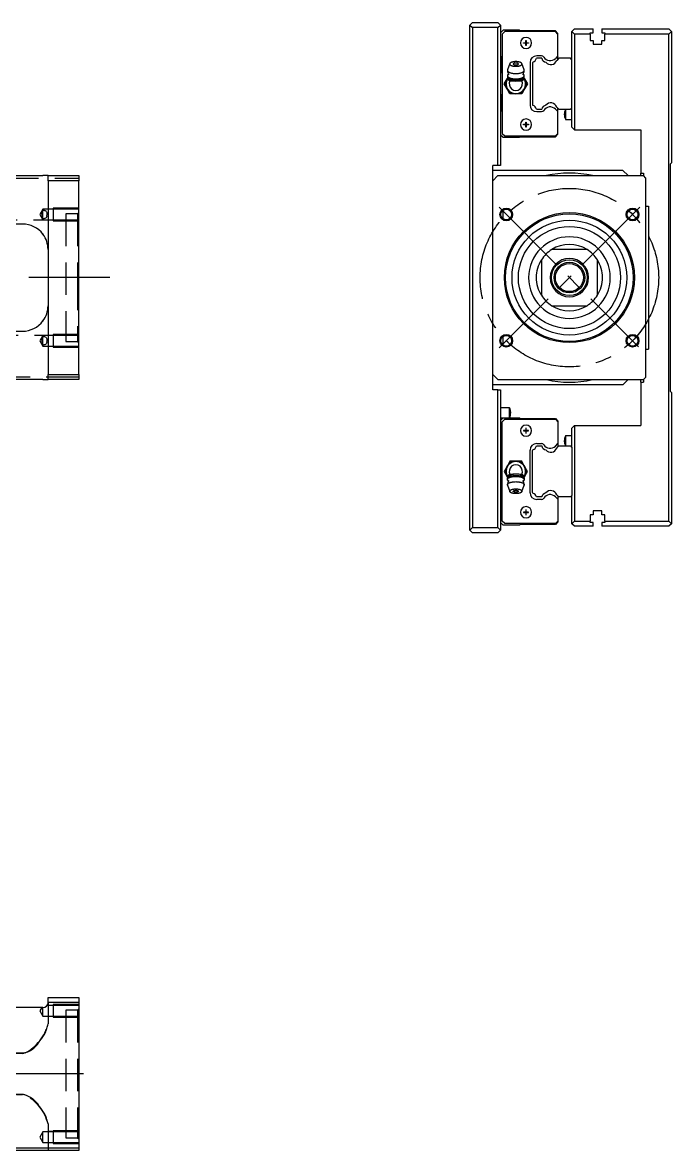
# Model space of a CAD drawing. Extents: x -7 to 750, y -389 to 120.
# Drawn here: x 495.5 to 749.9, y -342.2 to 100 of the extents above; entities that cross this region are included whole.
import ezdxf

# ---------------------------------------------------------------- set-up
doc = ezdxf.new("R2010")
doc.units = 0
doc.linetypes.add('CENTER', pattern=[50.8, 31.75, -6.35, 6.35, -6.35])
doc.linetypes.add('DASHED', pattern=[19.05, 12.7, -6.35])
doc.layers.get('0').update_dxf_attribs({"linetype": 'CONTINUOUS'})
doc.layers.add('CENTER', color=1, linetype='CENTER')

msp = doc.modelspace()

# ---------------------------------------------------------------- linework, layer by layer
at = {"color": 7, "linetype": 'CONTINUOUS'}
for p, q in [((671.87, 100), (670.87, 99)), ((670.87, 99), (671.87, 98)), ((670.87, -99), (670.87, 99)), ((671.87, 100), (681.87, 100)), ((681.87, 98), (671.87, 98)), ((671.87, 98), (671.87, -98)), ((682.87, 99), (681.87, 100)), ((681.87, 98), (682.87, 99)), ((681.87, 44), (681.87, 98)), ((682.87, 99), (682.87, 44)), ((710.87, 96.5), (711.87, 97.5)), ((711.87, 97.5), (719.17, 97.5)), ((719.17, 96), (719.17, 97.5)), ((722.57, 97.5), (748.87, 97.5)), ((722.57, 97.5), (722.57, 96)), ((748.87, 97.5), (749.87, 96.5)), ((683.87, 97), (682.87, 96)), ((684.57, 96.45), (683.57, 95.45)), ((683.57, 95.45), (683.57, 56.55)), ((690.37, 97), (683.87, 97)), ((704.37, 96.45), (684.57, 96.45)), ((690.62, 96.75), (690.37, 97)), ((704.37, 96.75), (690.62, 96.75)), ((692.77, 92.1), (692.77, 93)), ((692.77, 93), (692.97, 93)), ((692.97, 93), (692.97, 92.1)), ((705.37, 95.75), (704.37, 96.75)), ((705.37, 95.45), (704.37, 96.45)), ((705.37, 95.45), (705.37, 95.75)), ((705.37, 86.92), (705.37, 95.45)), ((710.87, 85.4), (710.87, 96.5)), ((711.87, 95.5), (710.87, 96.5)), ((718.02, 95.5), (711.87, 95.5)), ((711.87, 95.5), (711.87, 58)), ((718.02, 95.5), (718.02, 96)), ((718.02, 96), (719.17, 96)), ((718.02, 95.5), (718.02, 93)), ((718.02, 93), (719.17, 93)), ((719.17, 93), (719.17, 91.5)), ((722.57, 96), (723.72, 96)), ((722.57, 93), (723.72, 93)), ((722.57, 91.5), (722.57, 93)), ((723.72, 96), (723.72, 95.5)), ((723.72, 93), (723.72, 95.5)), ((748.87, 95.5), (723.72, 95.5)), ((749.87, 96.5), (748.87, 95.5)), ((748.87, -95.5), (748.87, 95.5)), ((749.87, 96.5), (749.87, 45)), ((691.87, 92.1), (692.77, 92.1)), ((691.87, 91.9), (691.87, 92.1)), ((692.77, 91.9), (691.87, 91.9)), ((692.77, 92.1), (692.87, 92)), ((692.77, 91.9), (692.87, 92)), ((692.77, 91), (692.77, 91.9)), ((692.97, 91), (692.77, 91)), ((692.97, 92.1), (692.87, 92)), ((692.97, 91.9), (692.87, 92)), ((692.97, 92.1), (693.87, 92.1)), ((693.87, 91.9), (692.97, 91.9)), ((692.97, 91.9), (692.97, 91)), ((693.87, 92.1), (693.87, 91.9)), ((719.17, 91.5), (722.57, 91.5)), ((682.87, 87), (683.37, 86.5)), ((683.37, 86.5), (683.37, 80.5)), ((686.62, 84.08), (686.56, 84.02)), ((686.68, 84.14), (686.62, 84.08)), ((686.76, 84.2), (686.68, 84.14)), ((686.85, 84.25), (686.76, 84.2)), ((686.94, 84.31), (686.85, 84.25)), ((687.05, 84.36), (686.94, 84.31)), ((687.17, 84.41), (687.05, 84.36)), ((687.29, 84.45), (687.17, 84.41)), ((687.43, 84.49), (687.29, 84.45)), ((687.57, 84.53), (687.43, 84.49)), ((687.72, 84.57), (687.57, 84.53)), ((687.87, 84.6), (687.72, 84.57)), ((688.03, 84.62), (687.87, 84.6)), ((688.19, 84.64), (688.03, 84.62)), ((688.16, 84.03), (688.1, 84.01)), ((688.23, 84.05), (688.16, 84.03)), ((688.36, 84.66), (688.19, 84.64)), ((688.3, 84.07), (688.23, 84.05)), ((688.37, 84.09), (688.3, 84.07)), ((688.53, 84.67), (688.36, 84.66)), ((688.45, 84.11), (688.37, 84.09)), ((688.53, 84.12), (688.45, 84.11)), ((688.7, 84.68), (688.53, 84.67)), ((688.61, 84.13), (688.53, 84.12)), ((688.7, 84.14), (688.61, 84.13)), ((688.87, 84.68), (688.7, 84.68)), ((688.78, 84.14), (688.7, 84.14)), ((688.87, 84.14), (688.78, 84.14)), ((689.04, 84.68), (688.87, 84.68)), ((688.96, 84.14), (688.87, 84.14)), ((689.04, 84.14), (688.96, 84.14)), ((689.21, 84.67), (689.04, 84.68)), ((689.13, 84.13), (689.04, 84.14)), ((689.21, 84.12), (689.13, 84.13)), ((689.38, 84.66), (689.21, 84.67)), ((689.29, 84.11), (689.21, 84.12)), ((689.37, 84.09), (689.29, 84.11)), ((689.44, 84.07), (689.37, 84.09)), ((689.55, 84.64), (689.38, 84.66)), ((689.51, 84.05), (689.44, 84.07)), ((689.58, 84.03), (689.51, 84.05)), ((689.71, 84.62), (689.55, 84.64)), ((689.64, 84.01), (689.58, 84.03)), ((689.87, 84.6), (689.71, 84.62)), ((690.02, 84.57), (689.87, 84.6)), ((690.17, 84.53), (690.02, 84.57)), ((690.31, 84.49), (690.17, 84.53)), ((690.45, 84.45), (690.31, 84.49)), ((690.57, 84.41), (690.45, 84.45)), ((690.69, 84.36), (690.57, 84.41)), ((690.8, 84.31), (690.69, 84.36)), ((690.89, 84.25), (690.8, 84.31)), ((690.98, 84.2), (690.89, 84.25)), ((691.06, 84.14), (690.98, 84.2)), ((691.12, 84.08), (691.06, 84.14)), ((691.18, 84.02), (691.12, 84.08)), ((694.44, 84.33), (694.44, 67.67)), ((695.53, 84.48), (695.37, 84.2)), ((695.37, 84.2), (695.37, 67.8)), ((699.01, 86), (696.93, 86)), ((698.95, 86.93), (697.04, 86.93)), ((705.37, 86.92), (704.41, 85.95)), ((705.77, 86), (704.92, 85.15)), ((705.37, 85.6), (705.37, 86.92)), ((710.27, 86), (705.77, 86)), ((710.87, 85.4), (710.27, 86)), ((710.87, 66.6), (710.87, 85.4)), ((683.37, 80.5), (682.87, 80)), ((685.6, 81.44), (685.57, 81.27)), ((685.57, 81.27), (685.58, 81.17)), ((685.58, 81.17), (685.61, 81.07)), ((686.49, 83.89), (685.6, 81.44)), ((685.61, 81.07), (685.66, 80.97)), ((685.66, 80.97), (685.73, 80.88)), ((685.73, 80.88), (685.82, 80.78)), ((685.8, 79.65), (685.74, 79.59)), ((685.87, 79.71), (685.8, 79.65)), ((685.82, 80.78), (685.93, 80.69)), ((685.93, 79.77), (685.87, 79.71)), ((685.93, 80.69), (686.06, 80.61)), ((686.06, 80.61), (686.2, 80.52)), ((686.2, 80.52), (686.36, 80.45)), ((686.36, 80.45), (686.54, 80.37)), ((686.49, 83.89), (686.47, 83.81)), ((686.47, 83.81), (686.47, 83.73)), ((686.47, 83.73), (686.49, 83.65)), ((686.52, 83.95), (686.49, 83.89)), ((686.49, 83.65), (686.52, 83.58)), ((686.56, 84.02), (686.52, 83.95)), ((686.52, 83.58), (686.57, 83.5)), ((686.54, 80.37), (686.73, 80.31)), ((686.57, 83.5), (686.64, 83.42)), ((686.64, 83.42), (686.72, 83.35)), ((686.72, 83.35), (686.82, 83.28)), ((686.73, 80.31), (686.93, 80.24)), ((686.82, 83.28), (686.93, 83.22)), ((686.93, 83.22), (687.06, 83.16)), ((686.93, 80.24), (687.15, 80.19)), ((687.06, 83.16), (687.2, 83.1)), ((687.15, 80.19), (687.37, 80.14)), ((687.2, 83.1), (687.35, 83.05)), ((687.35, 83.05), (687.52, 83)), ((687.37, 80.14), (687.61, 80.1)), ((687.52, 83), (687.69, 82.96)), ((687.61, 80.1), (687.85, 80.07)), ((687.69, 82.96), (687.88, 82.92)), ((687.85, 80.07), (688.1, 80.04)), ((687.89, 83.83), (687.87, 83.79)), ((687.87, 83.79), (687.87, 83.76)), ((687.87, 83.76), (687.87, 83.73)), ((687.87, 83.73), (687.89, 83.69)), ((687.88, 82.92), (688.07, 82.9)), ((687.9, 83.86), (687.89, 83.83)), ((687.89, 83.69), (687.9, 83.66)), ((687.93, 83.89), (687.9, 83.86)), ((687.9, 83.66), (687.93, 83.63)), ((687.96, 83.92), (687.93, 83.89)), ((687.93, 83.63), (687.96, 83.6)), ((688, 83.95), (687.96, 83.92)), ((687.96, 83.6), (688, 83.57)), ((688.05, 83.98), (688, 83.95)), ((688, 83.57), (688.05, 83.54)), ((688.1, 84.01), (688.05, 83.98)), ((688.05, 83.54), (688.1, 83.51)), ((688.07, 82.9), (688.26, 82.87)), ((688.1, 83.51), (688.16, 83.49)), ((688.1, 80.04), (688.35, 80.02)), ((688.16, 83.49), (688.23, 83.47)), ((688.23, 83.47), (688.3, 83.45)), ((688.26, 82.87), (688.46, 82.86)), ((688.3, 83.45), (688.37, 83.43)), ((688.35, 80.02), (688.61, 80.01)), ((688.37, 83.43), (688.45, 83.41)), ((688.45, 83.41), (688.53, 83.4)), ((688.46, 82.86), (688.67, 82.85)), ((688.53, 83.4), (688.61, 83.39)), ((688.61, 83.39), (688.7, 83.38)), ((688.61, 80.01), (688.87, 80)), ((688.67, 82.85), (688.87, 82.84)), ((688.7, 83.38), (688.78, 83.38)), ((688.78, 83.38), (688.87, 83.38)), ((688.87, 83.38), (688.96, 83.38)), ((688.87, 82.84), (689.07, 82.85)), ((688.87, 80), (689.13, 80.01)), ((688.96, 83.38), (689.04, 83.38)), ((689.04, 83.38), (689.13, 83.39)), ((689.07, 82.85), (689.28, 82.86)), ((689.13, 83.39), (689.21, 83.4)), ((689.13, 80.01), (689.39, 80.02)), ((689.21, 83.4), (689.29, 83.41)), ((689.28, 82.86), (689.48, 82.87)), ((689.29, 83.41), (689.37, 83.43)), ((689.37, 83.43), (689.44, 83.45)), ((689.39, 80.02), (689.64, 80.04)), ((689.44, 83.45), (689.51, 83.47)), ((689.48, 82.87), (689.67, 82.9)), ((689.51, 83.47), (689.58, 83.49)), ((689.58, 83.49), (689.64, 83.51)), ((689.69, 83.98), (689.64, 84.01)), ((689.64, 83.51), (689.69, 83.54)), ((689.64, 80.04), (689.89, 80.07)), ((689.67, 82.9), (689.86, 82.92)), ((689.74, 83.95), (689.69, 83.98)), ((689.69, 83.54), (689.74, 83.57)), ((689.78, 83.92), (689.74, 83.95)), ((689.74, 83.57), (689.78, 83.6)), ((689.81, 83.89), (689.78, 83.92)), ((689.78, 83.6), (689.81, 83.63)), ((689.84, 83.86), (689.81, 83.89)), ((689.81, 83.63), (689.84, 83.66)), ((689.85, 83.83), (689.84, 83.86)), ((689.84, 83.66), (689.85, 83.69)), ((689.87, 83.79), (689.85, 83.83)), ((689.85, 83.69), (689.87, 83.73)), ((689.86, 82.92), (690.05, 82.96)), ((689.87, 83.76), (689.87, 83.79)), ((689.87, 83.73), (689.87, 83.76)), ((689.89, 80.07), (690.13, 80.1)), ((690.05, 82.96), (690.22, 83)), ((690.13, 80.1), (690.37, 80.14)), ((690.22, 83), (690.39, 83.05)), ((690.37, 80.14), (690.59, 80.19)), ((690.39, 83.05), (690.54, 83.1)), ((690.54, 83.1), (690.68, 83.16)), ((690.59, 80.19), (690.81, 80.24)), ((690.68, 83.16), (690.81, 83.22)), ((690.81, 83.22), (690.92, 83.28)), ((690.81, 80.24), (691.01, 80.31)), ((690.92, 83.28), (691.02, 83.35)), ((691.01, 80.31), (691.2, 80.37)), ((691.02, 83.35), (691.1, 83.42)), ((691.1, 83.42), (691.17, 83.5)), ((691.17, 83.5), (691.22, 83.58)), ((691.22, 83.95), (691.18, 84.02)), ((691.2, 80.37), (691.38, 80.45)), ((691.25, 83.89), (691.22, 83.95)), ((691.22, 83.58), (691.25, 83.65)), ((691.27, 83.81), (691.25, 83.89)), ((692.14, 81.44), (691.25, 83.89)), ((691.25, 83.65), (691.27, 83.73)), ((691.27, 83.73), (691.27, 83.81)), ((691.38, 80.45), (691.54, 80.52)), ((691.54, 80.52), (691.68, 80.61)), ((691.68, 80.61), (691.81, 80.69)), ((691.81, 80.69), (691.92, 80.78)), ((691.87, 79.71), (691.81, 79.77)), ((691.94, 79.65), (691.87, 79.71)), ((691.92, 80.78), (692.01, 80.88)), ((692, 79.59), (691.94, 79.65)), ((692.01, 80.88), (692.08, 80.97)), ((692.08, 80.97), (692.13, 81.07)), ((692.13, 81.07), (692.16, 81.17)), ((692.17, 81.27), (692.14, 81.44)), ((692.16, 81.17), (692.17, 81.27)), ((684.25, 76), (685.41, 78)), ((685.41, 74), (684.25, 76)), ((685.41, 78), (685.69, 78.49)), ((685.59, 79.33), (685.57, 79.26)), ((685.57, 79.26), (685.57, 79.19)), ((685.57, 79.19), (685.58, 79.09)), ((685.57, 79.19), (685.57, 78.82)), ((685.57, 78.82), (685.57, 78.75)), ((685.57, 78.75), (685.59, 78.69)), ((685.58, 79.09), (685.61, 78.99)), ((685.61, 79.39), (685.59, 79.33)), ((685.59, 78.69), (685.61, 78.62)), ((685.64, 79.46), (685.61, 79.39)), ((685.61, 78.99), (685.66, 78.9)), ((685.61, 78.62), (685.64, 78.55)), ((685.69, 79.52), (685.64, 79.46)), ((685.64, 78.55), (685.69, 78.49)), ((685.66, 78.9), (685.73, 78.8)), ((685.74, 79.59), (685.69, 79.52)), ((685.69, 78.49), (685.74, 78.42)), ((685.73, 78.8), (685.82, 78.71)), ((685.74, 78.42), (685.8, 78.36)), ((685.78, 77.98), (685.79, 78.05)), ((685.78, 77.91), (685.78, 77.98)), ((685.79, 77.84), (685.78, 77.91)), ((685.79, 78.05), (685.81, 78.12)), ((685.8, 77.78), (685.79, 77.84)), ((685.8, 78.36), (685.87, 78.3)), ((685.81, 77.72), (685.8, 77.78)), ((685.81, 78.12), (685.83, 78.2)), ((685.84, 77.66), (685.81, 77.72)), ((685.82, 78.71), (685.93, 78.62)), ((685.83, 78.2), (685.86, 78.27)), ((685.87, 77.61), (685.84, 77.66)), ((685.86, 78.27), (685.87, 78.29)), ((685.87, 78.3), (685.99, 78.21)), ((685.87, 78.3), (686.86, 77.46)), ((685.9, 77.55), (685.87, 77.61)), ((685.95, 77.5), (685.9, 77.55)), ((685.93, 78.62), (686.06, 78.53)), ((685.99, 77.46), (685.95, 77.5)), ((685.99, 78.21), (686.13, 78.12)), ((686.05, 77.41), (685.99, 77.46)), ((686.11, 77.36), (686.05, 77.41)), ((686.06, 78.53), (686.2, 78.45)), ((686.19, 77.32), (686.11, 77.36)), ((686.13, 78.12), (686.29, 78.03)), ((686.27, 77.28), (686.19, 77.32)), ((686.2, 78.45), (686.36, 78.37)), ((686.36, 77.24), (686.27, 77.28)), ((686.29, 78.03), (686.46, 77.96)), ((686.36, 78.37), (686.54, 78.3)), ((686.46, 77.21), (686.36, 77.24)), ((686.46, 77.96), (686.66, 77.88)), ((686.55, 77.18), (686.46, 77.21)), ((686.54, 78.3), (686.73, 78.23)), ((686.66, 77.88), (686.86, 77.82)), ((686.73, 78.23), (686.93, 78.17)), ((686.86, 77.82), (687.08, 77.76)), ((687.03, 77.35), (686.86, 77.46)), ((686.93, 78.17), (687.15, 78.11)), ((687.23, 77.27), (687.03, 77.35)), ((687.08, 77.76), (687.32, 77.71)), ((687.15, 78.11), (687.37, 78.07)), ((687.32, 77.71), (687.56, 77.66)), ((687.37, 78.07), (687.61, 78.02)), ((687.56, 77.66), (687.81, 77.63)), ((687.61, 78.02), (687.85, 77.99)), ((687.81, 77.63), (688.07, 77.6)), ((687.85, 77.99), (688.1, 77.96)), ((688.07, 77.6), (688.33, 77.58)), ((688.1, 77.96), (688.35, 77.94)), ((688.33, 77.58), (688.6, 77.56)), ((688.35, 77.94), (688.61, 77.93)), ((688.6, 77.56), (688.87, 77.56)), ((688.61, 77.93), (688.87, 77.93)), ((688.87, 77.93), (689.13, 77.93)), ((688.87, 77.56), (689.14, 77.56)), ((689.13, 77.93), (689.39, 77.94)), ((689.14, 77.56), (689.41, 77.58)), ((689.39, 77.94), (689.64, 77.96)), ((689.41, 77.58), (689.67, 77.6)), ((689.64, 77.96), (689.89, 77.99)), ((689.67, 77.6), (689.93, 77.63)), ((689.89, 77.99), (690.13, 78.02)), ((689.93, 77.63), (690.18, 77.66)), ((690.13, 78.02), (690.37, 78.07)), ((690.18, 77.66), (690.42, 77.71)), ((690.37, 78.07), (690.59, 78.11)), ((690.42, 77.71), (690.66, 77.76)), ((690.65, 77.32), (690.44, 77.25)), ((690.59, 78.11), (690.81, 78.17)), ((690.88, 77.46), (690.65, 77.32)), ((690.66, 77.76), (690.88, 77.82)), ((690.81, 78.17), (691.01, 78.23)), ((690.88, 77.46), (691.87, 78.3)), ((690.88, 77.82), (691.08, 77.88)), ((691.01, 78.23), (691.2, 78.3)), ((691.08, 77.88), (691.28, 77.96)), ((691.28, 77.21), (691.19, 77.18)), ((691.2, 78.3), (691.38, 78.37)), ((691.28, 77.96), (691.45, 78.03)), ((691.38, 77.24), (691.28, 77.21)), ((691.38, 78.37), (691.54, 78.45)), ((691.47, 77.28), (691.38, 77.24)), ((691.45, 78.03), (691.61, 78.12)), ((691.55, 77.32), (691.47, 77.28)), ((691.54, 78.45), (691.68, 78.53)), ((691.62, 77.36), (691.55, 77.32)), ((691.61, 78.12), (691.75, 78.21)), ((691.69, 77.41), (691.62, 77.36)), ((691.68, 78.53), (691.81, 78.62)), ((691.75, 77.46), (691.69, 77.41)), ((691.75, 78.21), (691.87, 78.3)), ((691.79, 77.5), (691.75, 77.46)), ((691.84, 77.55), (691.79, 77.5)), ((691.81, 78.62), (691.92, 78.71)), ((691.87, 77.61), (691.84, 77.55)), ((691.87, 78.3), (691.94, 78.36)), ((691.87, 78.29), (691.88, 78.27)), ((691.9, 77.66), (691.87, 77.61)), ((691.88, 78.27), (691.91, 78.2)), ((691.93, 77.72), (691.9, 77.66)), ((691.91, 78.2), (691.93, 78.12)), ((691.92, 78.71), (692.01, 78.8)), ((691.93, 78.12), (691.95, 78.05)), ((691.94, 77.78), (691.93, 77.72)), ((691.94, 78.36), (692, 78.42)), ((691.95, 77.84), (691.94, 77.78)), ((691.95, 78.05), (691.96, 77.98)), ((691.96, 77.91), (691.95, 77.84)), ((691.96, 77.98), (691.96, 77.91)), ((692.05, 79.52), (692, 79.59)), ((692, 78.42), (692.05, 78.49)), ((692.01, 78.8), (692.08, 78.9)), ((692.1, 79.46), (692.05, 79.52)), ((692.05, 78.49), (692.1, 78.55)), ((692.05, 78.49), (692.33, 78)), ((692.08, 78.9), (692.13, 78.99)), ((692.13, 79.39), (692.1, 79.46)), ((692.1, 78.55), (692.13, 78.62)), ((692.15, 79.33), (692.13, 79.39)), ((692.13, 78.99), (692.16, 79.09)), ((692.13, 78.62), (692.15, 78.69)), ((692.17, 79.26), (692.15, 79.33)), ((692.15, 78.69), (692.17, 78.75)), ((692.16, 79.09), (692.17, 79.19)), ((692.17, 79.19), (692.17, 79.26)), ((692.17, 78.82), (692.17, 79.19)), ((692.17, 78.75), (692.17, 78.82)), ((692.33, 78), (693.49, 76)), ((693.49, 76), (692.33, 74)), ((682.87, 72), (683.37, 71.5)), ((683.37, 71.5), (683.37, 65.5)), ((686.56, 72), (685.41, 74)), ((688.87, 72), (686.56, 72)), ((691.18, 72), (688.87, 72)), ((692.33, 74), (691.18, 72)), ((695.37, 67.8), (695.53, 67.52)), ((704.92, 66.85), (705.37, 66.4)), ((705.37, 66.4), (705.77, 66)), ((705.37, 65.08), (705.37, 66.4)), ((710.27, 66), (710.87, 66.6)), ((710.87, 59), (710.87, 66.6)), ((683.37, 65.5), (682.87, 65)), ((696.93, 66), (699.01, 66)), ((697.04, 65.07), (698.95, 65.07)), ((704.41, 66.05), (705.37, 65.08)), ((705.37, 56.55), (705.37, 65.08)), ((705.77, 66), (710.27, 66)), ((707.87, 64.06), (707.87, 63.94)), ((708.37, 66), (708.37, 62)), ((708.37, 62), (710.87, 62)), ((710.87, 66), (710.27, 66)), ((691.87, 60.1), (692.77, 60.1)), ((691.87, 59.9), (691.87, 60.1)), ((692.77, 59.9), (691.87, 59.9)), ((692.77, 60.1), (692.77, 61)), ((692.77, 61), (692.97, 61)), ((692.77, 60.1), (692.87, 60)), ((692.77, 59.9), (692.87, 60)), ((692.77, 59), (692.77, 59.9)), ((692.97, 59), (692.77, 59)), ((692.97, 60.1), (692.87, 60)), ((692.97, 59.9), (692.87, 60)), ((692.97, 61), (692.97, 60.1)), ((692.97, 60.1), (693.87, 60.1)), ((692.97, 59.9), (692.97, 59)), ((693.87, 59.9), (692.97, 59.9)), ((693.87, 60.1), (693.87, 59.9)), ((710.87, 59), (711.87, 58)), ((711.87, 58), (737.87, 58)), ((737.87, 58), (737.87, 41)), ((682.87, 56), (683.87, 55)), ((683.57, 56.55), (684.57, 55.55)), ((683.87, 55), (690.37, 55)), ((684.57, 55.55), (704.37, 55.55)), ((690.37, 55), (690.62, 55.25)), ((690.62, 55.25), (704.37, 55.25)), ((704.37, 55.55), (705.37, 56.55)), ((704.37, 55.25), (705.37, 56.25)), ((705.37, 56.25), (705.37, 56.55)), ((749.37, 44.5), (749.87, 45)), ((749.37, 44.5), (749.37, -44.5)), ((470, 40), (503.5, 40)), ((505.5, 40), (503.5, 40)), ((505.5, 40), (517.5, 40)), ((505.5, 38), (505.5, 40)), ((517.5, 40), (517.5, 38)), ((679.87, 38), (679.87, 44)), ((681.87, 44), (679.87, 44)), ((730.87, 42), (679.87, 42)), ((681.87, 40), (679.87, 38)), ((682.87, 44), (681.87, 44)), ((681.87, 40), (738.87, 40)), ((732.87, 40), (730.87, 42)), ((737.87, 40), (737.87, 41)), ((737.87, 41), (738.87, 41)), ((738.87, 41), (738.87, 40)), ((739.87, 39), (738.87, 40)), ((505.5, 38), (505.5, -38)), ((517.5, 38), (505.5, 38)), ((517.5, -38), (517.5, 38)), ((679.87, -38), (679.87, 38)), ((739.87, -39), (739.87, 39)), ((739.87, 28), (740.87, 28)), ((740.87, 28), (740.87, -28)), ((503.02, 24.91), (503.06, 25.23)), ((503.06, 25.23), (503.16, 25.61)), ((503.16, 25.61), (503.3, 25.99)), ((503.3, 25.99), (503.5, 26.44)), ((503.5, 26.44), (503.72, 26.43)), ((503.5, 23.06), (503.5, 26.44)), ((503.58, 23.06), (503.5, 23.06)), ((503.82, 23.08), (503.58, 23.06)), ((503.72, 26.43), (503.94, 26.4)), ((504.04, 23.12), (503.82, 23.08)), ((503.94, 26.4), (504.15, 26.35)), ((504.29, 23.2), (504.04, 23.12)), ((504.15, 26.35), (504.35, 26.28)), ((504.52, 23.31), (504.29, 23.2)), ((504.35, 26.28), (504.58, 26.14)), ((504.72, 23.48), (504.52, 23.31)), ((504.58, 26.14), (504.77, 25.97)), ((504.88, 23.67), (504.72, 23.48)), ((504.77, 25.97), (504.91, 25.77)), ((504.99, 23.9), (504.88, 23.67)), ((504.91, 25.77), (505.02, 25.53)), ((505.06, 24.11), (504.99, 23.9)), ((505.02, 25.53), (505.08, 25.3)), ((683.87, 23.06), (683.87, 26.44)), ((495.5, 21), (455, 21)), ((716.8, 11), (702.94, 11)), ((698.87, 6.93), (698.87, -6.93)), ((720.87, -6.93), (720.87, 6.93)), ((702.94, -11), (716.8, -11)), ((455, -21), (495.5, -21)), ((503.02, -24.59), (503.06, -24.27)), ((503.06, -24.27), (503.16, -23.89)), ((503.16, -23.89), (503.3, -23.51)), ((503.3, -23.51), (503.5, -23.06)), ((503.5, -23.06), (503.72, -23.07)), ((503.5, -26.44), (503.5, -23.06)), ((503.58, -26.43), (503.5, -26.44)), ((503.82, -26.42), (503.58, -26.43)), ((503.72, -23.07), (503.94, -23.1)), ((504.04, -26.38), (503.82, -26.42)), ((503.94, -23.1), (504.15, -23.15)), ((504.29, -26.3), (504.04, -26.38)), ((504.15, -23.15), (504.35, -23.22)), ((504.52, -26.18), (504.29, -26.3)), ((504.35, -23.22), (504.58, -23.35)), ((504.72, -26.02), (504.52, -26.18)), ((504.58, -23.35), (504.77, -23.53)), ((504.88, -25.83), (504.72, -26.02)), ((504.77, -23.53), (504.91, -23.73)), ((504.99, -25.6), (504.88, -25.83)), ((504.91, -23.73), (505.02, -23.96)), ((505.06, -25.39), (504.99, -25.6)), ((505.02, -23.96), (505.08, -24.2)), ((683.87, -26.44), (683.87, -23.06)), ((739.87, -28), (740.87, -28)), ((505.5, -40), (505.5, -38)), ((505.5, -38), (517.5, -38)), ((517.5, -38), (517.5, -40)), ((679.87, -38), (681.87, -40)), ((679.87, -44), (679.87, -38)), ((738.87, -40), (739.87, -39)), ((503.5, -40), (470, -40)), ((503.5, -40), (505.5, -40)), ((517.5, -40), (505.5, -40)), ((730.87, -42), (679.87, -42)), ((681.87, -44), (679.87, -44)), ((681.87, -40), (738.87, -40)), ((681.87, -44), (682.87, -44)), ((681.87, -98), (681.87, -44)), ((682.87, -44), (682.87, -99)), ((730.87, -42), (732.87, -40)), ((737.87, -41), (737.87, -40)), ((737.87, -41), (738.87, -41)), ((737.87, -41), (737.87, -58)), ((738.87, -40), (738.87, -41)), ((749.87, -45), (749.37, -44.5)), ((749.87, -45), (749.87, -96.5)), ((686.37, -51), (682.87, -51)), ((686.37, -53), (686.37, -51)), ((686.37, -55), (686.37, -53)), ((686.87, -53.06), (686.87, -52.94)), ((682.87, -55), (683.87, -55)), ((682.87, -56), (683.87, -55)), ((683.57, -56.55), (684.57, -55.55)), ((683.57, -95.45), (683.57, -56.55)), ((683.87, -55), (690.37, -55)), ((684.57, -55.55), (704.37, -55.55)), ((690.37, -55), (690.62, -55.25)), ((690.62, -55.25), (704.37, -55.25)), ((704.37, -55.25), (705.37, -56.25)), ((704.37, -55.55), (705.37, -56.55)), ((705.37, -56.25), (705.37, -56.55)), ((705.37, -56.55), (705.37, -65.08)), ((692.77, -59.9), (691.87, -59.9)), ((691.87, -59.9), (691.87, -60.1)), ((691.87, -60.1), (692.77, -60.1)), ((692.77, -59), (692.77, -59.9)), ((692.97, -59), (692.77, -59)), ((692.77, -59.9), (692.87, -60)), ((692.77, -60.1), (692.87, -60)), ((692.77, -60.1), (692.77, -61)), ((692.77, -61), (692.97, -61)), ((692.97, -59.9), (692.87, -60)), ((692.97, -60.1), (692.87, -60)), ((692.97, -59.9), (692.97, -59)), ((693.87, -59.9), (692.97, -59.9)), ((692.97, -61), (692.97, -60.1)), ((692.97, -60.1), (693.87, -60.1)), ((693.87, -60.1), (693.87, -59.9)), ((711.87, -58), (710.87, -59)), ((710.87, -66.6), (710.87, -59)), ((711.87, -58), (737.87, -58)), ((711.87, -58), (711.87, -95.5)), ((683.37, -65.5), (682.87, -65)), ((683.37, -71.5), (683.37, -65.5)), ((696.93, -66), (699.01, -66)), ((697.04, -65.07), (698.95, -65.07)), ((704.41, -66.05), (705.37, -65.08)), ((705.37, -65.08), (705.37, -66.4)), ((705.37, -66.4), (705.77, -66)), ((705.77, -66), (710.27, -66)), ((707.87, -63.94), (707.87, -64.06)), ((710.87, -62), (708.37, -62)), ((708.37, -62), (708.37, -66)), ((710.27, -66), (710.87, -66)), ((710.27, -66), (710.87, -66.6)), ((694.44, -84.33), (694.44, -67.67)), ((695.37, -67.8), (695.53, -67.52)), ((695.37, -84.2), (695.37, -67.8)), ((704.92, -66.85), (705.37, -66.4)), ((710.87, -66.6), (710.87, -85.4)), ((682.87, -72), (683.37, -71.5)), ((685.41, -74), (684.25, -76)), ((686.56, -72), (685.41, -74)), ((688.87, -72), (686.56, -72)), ((691.18, -72), (688.87, -72)), ((692.33, -74), (691.18, -72)), ((693.49, -76), (692.33, -74)), ((684.25, -76), (685.41, -78)), ((685.41, -78), (685.69, -78.49)), ((685.57, -78.75), (685.59, -78.69)), ((685.57, -78.82), (685.57, -78.75)), ((685.57, -78.82), (685.57, -79.19)), ((685.57, -79.19), (685.58, -79.09)), ((685.57, -79.26), (685.57, -79.19)), ((685.59, -79.33), (685.57, -79.26)), ((685.58, -79.09), (685.61, -78.99)), ((685.59, -78.69), (685.61, -78.62)), ((685.61, -79.39), (685.59, -79.33)), ((685.61, -78.62), (685.64, -78.55)), ((685.61, -78.99), (685.66, -78.9)), ((685.64, -79.46), (685.61, -79.39)), ((685.64, -78.55), (685.69, -78.49)), ((685.69, -79.52), (685.64, -79.46)), ((685.66, -78.9), (685.73, -78.8)), ((685.69, -78.49), (685.74, -78.42)), ((685.74, -79.59), (685.69, -79.52)), ((685.73, -78.8), (685.82, -78.71)), ((685.74, -78.42), (685.8, -78.36)), ((685.8, -79.65), (685.74, -79.59)), ((685.79, -77.85), (685.78, -77.91)), ((685.78, -77.91), (685.78, -77.98)), ((685.78, -77.98), (685.79, -78.05)), ((685.8, -77.78), (685.79, -77.85)), ((685.79, -78.05), (685.81, -78.12)), ((685.81, -77.72), (685.8, -77.78)), ((685.8, -78.36), (685.87, -78.3)), ((685.84, -77.66), (685.81, -77.72)), ((685.81, -78.12), (685.83, -78.2)), ((685.82, -78.71), (685.93, -78.62)), ((685.83, -78.2), (685.86, -78.27)), ((685.87, -77.61), (685.84, -77.66)), ((685.86, -78.27), (685.87, -78.29)), ((686.86, -77.46), (685.87, -78.3)), ((685.9, -77.55), (685.87, -77.61)), ((685.87, -78.3), (685.99, -78.21)), ((685.94, -77.5), (685.9, -77.55)), ((685.93, -78.62), (686.06, -78.53)), ((685.99, -77.46), (685.94, -77.5)), ((686.05, -77.41), (685.99, -77.46)), ((685.99, -78.21), (686.13, -78.12)), ((686.11, -77.36), (686.05, -77.41)), ((686.06, -78.53), (686.2, -78.45)), ((686.19, -77.32), (686.11, -77.36)), ((686.13, -78.12), (686.29, -78.03)), ((686.27, -77.28), (686.19, -77.32)), ((686.2, -78.45), (686.36, -78.37)), ((686.36, -77.24), (686.27, -77.28)), ((686.29, -78.03), (686.46, -77.96)), ((686.45, -77.21), (686.36, -77.24)), ((686.36, -78.37), (686.54, -78.3)), ((686.55, -77.18), (686.45, -77.21)), ((686.46, -77.96), (686.66, -77.88)), ((686.54, -78.3), (686.73, -78.23)), ((686.66, -77.88), (686.86, -77.82)), ((686.73, -78.23), (686.93, -78.17)), ((686.98, -77.38), (686.86, -77.46)), ((686.86, -77.82), (687.08, -77.76)), ((686.93, -78.17), (687.15, -78.11)), ((687.17, -77.29), (686.98, -77.38)), ((687.08, -77.76), (687.32, -77.71)), ((687.15, -78.11), (687.37, -78.07)), ((687.32, -77.71), (687.56, -77.66)), ((687.37, -78.07), (687.61, -78.02)), ((687.56, -77.66), (687.81, -77.63)), ((687.61, -78.02), (687.85, -77.99)), ((687.81, -77.63), (688.07, -77.6)), ((687.85, -77.99), (688.1, -77.96)), ((688.07, -77.6), (688.33, -77.58)), ((688.1, -77.96), (688.35, -77.94)), ((688.33, -77.58), (688.6, -77.56)), ((688.35, -77.94), (688.61, -77.93)), ((688.6, -77.56), (688.87, -77.56)), ((688.61, -77.93), (688.87, -77.93)), ((688.87, -77.56), (689.14, -77.56)), ((688.87, -77.93), (689.13, -77.93)), ((689.13, -77.93), (689.39, -77.94)), ((689.14, -77.56), (689.41, -77.58)), ((689.39, -77.94), (689.64, -77.96)), ((689.41, -77.58), (689.67, -77.6)), ((689.64, -77.96), (689.89, -77.99)), ((689.67, -77.6), (689.93, -77.63)), ((689.89, -77.99), (690.13, -78.02)), ((689.93, -77.63), (690.18, -77.66)), ((690.13, -78.02), (690.37, -78.07)), ((690.18, -77.66), (690.42, -77.71)), ((690.37, -78.07), (690.59, -78.11)), ((690.42, -77.71), (690.66, -77.76)), ((690.7, -77.34), (690.47, -77.26)), ((690.59, -78.11), (690.81, -78.17)), ((690.66, -77.76), (690.88, -77.82)), ((690.88, -77.46), (690.7, -77.34)), ((690.81, -78.17), (691.01, -78.23)), ((691.87, -78.3), (690.88, -77.46)), ((690.88, -77.82), (691.08, -77.88)), ((691.01, -78.23), (691.2, -78.3)), ((691.08, -77.88), (691.28, -77.96)), ((691.29, -77.21), (691.19, -77.18)), ((691.2, -78.3), (691.38, -78.37)), ((691.28, -77.96), (691.45, -78.03)), ((691.38, -77.24), (691.29, -77.21)), ((691.47, -77.28), (691.38, -77.24)), ((691.38, -78.37), (691.54, -78.45)), ((691.45, -78.03), (691.61, -78.12)), ((691.55, -77.32), (691.47, -77.28)), ((691.54, -78.45), (691.68, -78.53)), ((691.63, -77.36), (691.55, -77.32)), ((691.61, -78.12), (691.75, -78.21)), ((691.69, -77.41), (691.63, -77.36)), ((691.68, -78.53), (691.81, -78.62)), ((691.75, -77.46), (691.69, -77.41)), ((691.79, -77.5), (691.75, -77.46)), ((691.75, -78.21), (691.87, -78.3)), ((691.84, -77.55), (691.79, -77.5)), ((691.81, -78.62), (691.92, -78.71)), ((691.87, -77.61), (691.84, -77.55)), ((691.9, -77.66), (691.87, -77.61)), ((691.87, -78.29), (691.88, -78.27)), ((691.87, -78.3), (691.94, -78.36)), ((691.88, -78.27), (691.91, -78.2)), ((691.93, -77.72), (691.9, -77.66)), ((691.91, -78.2), (691.93, -78.12)), ((691.92, -78.71), (692.01, -78.8)), ((691.94, -77.78), (691.93, -77.72)), ((691.93, -78.12), (691.95, -78.05)), ((691.95, -77.84), (691.94, -77.78)), ((691.94, -78.36), (692, -78.42)), ((692, -79.59), (691.94, -79.65)), ((691.96, -77.91), (691.95, -77.84)), ((691.95, -78.05), (691.96, -77.98)), ((691.96, -77.98), (691.96, -77.91)), ((692, -78.42), (692.05, -78.49)), ((692.05, -79.52), (692, -79.59)), ((692.01, -78.8), (692.08, -78.9)), ((692.05, -78.49), (692.33, -78)), ((692.05, -78.49), (692.1, -78.55)), ((692.1, -79.46), (692.05, -79.52)), ((692.08, -78.9), (692.13, -78.99)), ((692.1, -78.55), (692.13, -78.62)), ((692.13, -79.39), (692.1, -79.46)), ((692.13, -78.62), (692.15, -78.69)), ((692.13, -78.99), (692.16, -79.09)), ((692.15, -79.33), (692.13, -79.39)), ((692.15, -78.69), (692.17, -78.75)), ((692.17, -79.26), (692.15, -79.33)), ((692.16, -79.09), (692.17, -79.19)), ((692.17, -78.75), (692.17, -78.82)), ((692.17, -79.19), (692.17, -78.82)), ((692.17, -79.19), (692.17, -79.26)), ((692.33, -78), (693.49, -76)), ((683.37, -80.5), (682.87, -80)), ((683.37, -86.5), (683.37, -80.5)), ((685.57, -81.27), (685.58, -81.17)), ((685.6, -81.44), (685.57, -81.27)), ((685.58, -81.17), (685.61, -81.07)), ((685.6, -81.44), (686.49, -83.89)), ((685.61, -81.07), (685.66, -80.97)), ((685.66, -80.97), (685.73, -80.88)), ((685.73, -80.88), (685.82, -80.78)), ((685.87, -79.71), (685.8, -79.65)), ((685.82, -80.78), (685.93, -80.69)), ((685.87, -79.71), (685.93, -79.77)), ((685.93, -80.69), (686.06, -80.61)), ((686.06, -80.61), (686.2, -80.52)), ((686.2, -80.52), (686.36, -80.45)), ((686.36, -80.45), (686.54, -80.37)), ((686.47, -83.73), (686.49, -83.65)), ((686.47, -83.81), (686.47, -83.73)), ((686.49, -83.89), (686.47, -83.81)), ((686.49, -83.65), (686.52, -83.58)), ((686.52, -83.95), (686.49, -83.89)), ((686.52, -83.58), (686.57, -83.5)), ((686.56, -84.02), (686.52, -83.95)), ((686.54, -80.37), (686.73, -80.31)), ((686.62, -84.08), (686.56, -84.02)), ((686.57, -83.5), (686.64, -83.42)), ((686.64, -83.42), (686.72, -83.35)), ((686.72, -83.35), (686.82, -83.28)), ((686.73, -80.31), (686.93, -80.24)), ((686.82, -83.28), (686.93, -83.22)), ((686.93, -80.24), (687.15, -80.19)), ((686.93, -83.22), (687.06, -83.16)), ((687.06, -83.16), (687.2, -83.1)), ((687.15, -80.19), (687.37, -80.14)), ((687.2, -83.1), (687.35, -83.05)), ((687.35, -83.05), (687.52, -83)), ((687.37, -80.14), (687.61, -80.1)), ((687.52, -83), (687.69, -82.96)), ((687.61, -80.1), (687.85, -80.07)), ((687.69, -82.96), (687.88, -82.92)), ((687.85, -80.07), (688.1, -80.04)), ((687.87, -83.73), (687.89, -83.69)), ((687.87, -83.76), (687.87, -83.73)), ((687.87, -83.79), (687.87, -83.76)), ((687.89, -83.83), (687.87, -83.79)), ((687.88, -82.92), (688.07, -82.9)), ((687.89, -83.69), (687.9, -83.66)), ((687.9, -83.86), (687.89, -83.83)), ((687.9, -83.66), (687.93, -83.63)), ((687.93, -83.89), (687.9, -83.86)), ((687.93, -83.63), (687.96, -83.6)), ((687.96, -83.92), (687.93, -83.89)), ((687.96, -83.6), (688, -83.57)), ((688, -83.95), (687.96, -83.92)), ((688, -83.57), (688.05, -83.54)), ((688.05, -83.98), (688, -83.95)), ((688.05, -83.54), (688.1, -83.51)), ((688.1, -84.01), (688.05, -83.98)), ((688.07, -82.9), (688.26, -82.87)), ((688.1, -80.04), (688.35, -80.02)), ((688.1, -83.51), (688.16, -83.49)), ((688.16, -84.03), (688.1, -84.01)), ((688.16, -83.49), (688.23, -83.47)), ((688.23, -83.47), (688.3, -83.45)), ((688.26, -82.87), (688.46, -82.86)), ((688.3, -83.45), (688.37, -83.43)), ((688.35, -80.02), (688.61, -80.01)), ((688.37, -83.43), (688.45, -83.41)), ((688.45, -83.41), (688.53, -83.4)), ((688.46, -82.86), (688.67, -82.85)), ((688.53, -83.4), (688.61, -83.39)), ((688.61, -80.01), (688.87, -80)), ((688.61, -83.39), (688.7, -83.38)), ((688.67, -82.85), (688.87, -82.84)), ((688.7, -83.38), (688.78, -83.38)), ((688.78, -83.38), (688.87, -83.38)), ((688.87, -80), (689.13, -80.01)), ((688.87, -82.84), (689.07, -82.85)), ((688.87, -83.38), (688.96, -83.38)), ((688.96, -83.38), (689.04, -83.38)), ((689.04, -83.38), (689.13, -83.39)), ((689.07, -82.85), (689.28, -82.86)), ((689.13, -80.01), (689.39, -80.02)), ((689.13, -83.39), (689.21, -83.4)), ((689.21, -83.4), (689.29, -83.41)), ((689.28, -82.86), (689.48, -82.87)), ((689.29, -83.41), (689.37, -83.43)), ((689.37, -83.43), (689.44, -83.45)), ((689.39, -80.02), (689.64, -80.04)), ((689.44, -83.45), (689.51, -83.47)), ((689.48, -82.87), (689.67, -82.9)), ((689.51, -83.47), (689.58, -83.49)), ((689.58, -83.49), (689.64, -83.51)), ((689.64, -84.01), (689.58, -84.03)), ((689.64, -80.04), (689.89, -80.07)), ((689.64, -83.51), (689.69, -83.54)), ((689.69, -83.98), (689.64, -84.01)), ((689.67, -82.9), (689.86, -82.92)), ((689.69, -83.54), (689.74, -83.57)), ((689.74, -83.95), (689.69, -83.98)), ((689.74, -83.57), (689.78, -83.6)), ((689.78, -83.92), (689.74, -83.95)), ((689.78, -83.6), (689.81, -83.63)), ((689.81, -83.89), (689.78, -83.92)), ((689.81, -83.63), (689.84, -83.66)), ((689.84, -83.86), (689.81, -83.89)), ((689.84, -83.66), (689.85, -83.69)), ((689.85, -83.83), (689.84, -83.86)), ((689.85, -83.69), (689.87, -83.73)), ((689.87, -83.79), (689.85, -83.83)), ((689.86, -82.92), (690.05, -82.96)), ((689.87, -83.73), (689.87, -83.76)), ((689.87, -83.76), (689.87, -83.79)), ((689.89, -80.07), (690.13, -80.1)), ((690.05, -82.96), (690.22, -83)), ((690.13, -80.1), (690.37, -80.14)), ((690.22, -83), (690.39, -83.05)), ((690.37, -80.14), (690.59, -80.19)), ((690.39, -83.05), (690.54, -83.1)), ((690.54, -83.1), (690.68, -83.16)), ((690.59, -80.19), (690.81, -80.24)), ((690.68, -83.16), (690.81, -83.22)), ((690.81, -80.24), (691.01, -80.31)), ((690.81, -83.22), (690.92, -83.28)), ((690.92, -83.28), (691.02, -83.35)), ((691.01, -80.31), (691.2, -80.37)), ((691.02, -83.35), (691.1, -83.42)), ((691.1, -83.42), (691.17, -83.5)), ((691.18, -84.02), (691.12, -84.08)), ((691.17, -83.5), (691.22, -83.58)), ((691.22, -83.95), (691.18, -84.02)), ((691.2, -80.37), (691.38, -80.45)), ((691.22, -83.58), (691.25, -83.65)), ((691.25, -83.89), (691.22, -83.95)), ((691.25, -83.89), (692.14, -81.44)), ((691.25, -83.65), (691.27, -83.73)), ((691.27, -83.81), (691.25, -83.89)), ((691.27, -83.73), (691.27, -83.81)), ((691.38, -80.45), (691.54, -80.52)), ((691.54, -80.52), (691.68, -80.61)), ((691.68, -80.61), (691.81, -80.69)), ((691.81, -79.77), (691.87, -79.71)), ((691.81, -80.69), (691.92, -80.78)), ((691.94, -79.65), (691.87, -79.71)), ((691.92, -80.78), (692.01, -80.88)), ((692.01, -80.88), (692.08, -80.97)), ((692.08, -80.97), (692.13, -81.07)), ((692.13, -81.07), (692.16, -81.17)), ((692.17, -81.3), (692.14, -81.44)), ((692.16, -81.17), (692.17, -81.27)), ((692.17, -81.27), (692.17, -81.3)), ((682.87, -87), (683.37, -86.5)), ((686.68, -84.14), (686.62, -84.08)), ((686.76, -84.2), (686.68, -84.14)), ((686.85, -84.25), (686.76, -84.2)), ((686.94, -84.31), (686.85, -84.25)), ((687.05, -84.36), (686.94, -84.31)), ((687.17, -84.41), (687.05, -84.36)), ((687.29, -84.45), (687.17, -84.41)), ((687.43, -84.49), (687.29, -84.45)), ((687.57, -84.53), (687.43, -84.49)), ((687.72, -84.57), (687.57, -84.53)), ((687.87, -84.6), (687.72, -84.57)), ((688.03, -84.62), (687.87, -84.6)), ((688.19, -84.64), (688.03, -84.62)), ((688.23, -84.05), (688.16, -84.03)), ((688.36, -84.66), (688.19, -84.64)), ((688.3, -84.07), (688.23, -84.05)), ((688.37, -84.09), (688.3, -84.07)), ((688.53, -84.67), (688.36, -84.66)), ((688.45, -84.11), (688.37, -84.09)), ((688.53, -84.12), (688.45, -84.11)), ((688.61, -84.13), (688.53, -84.12)), ((688.7, -84.68), (688.53, -84.67)), ((688.7, -84.14), (688.61, -84.13)), ((688.78, -84.14), (688.7, -84.14)), ((688.87, -84.68), (688.7, -84.68)), ((688.87, -84.14), (688.78, -84.14)), ((688.96, -84.14), (688.87, -84.14)), ((689.04, -84.68), (688.87, -84.68)), ((689.04, -84.14), (688.96, -84.14)), ((689.13, -84.13), (689.04, -84.14)), ((689.21, -84.67), (689.04, -84.68)), ((689.21, -84.12), (689.13, -84.13)), ((689.29, -84.11), (689.21, -84.12)), ((689.38, -84.66), (689.21, -84.67)), ((689.37, -84.09), (689.29, -84.11)), ((689.44, -84.07), (689.37, -84.09)), ((689.55, -84.64), (689.38, -84.66)), ((689.51, -84.05), (689.44, -84.07)), ((689.58, -84.03), (689.51, -84.05)), ((689.71, -84.62), (689.55, -84.64)), ((689.87, -84.6), (689.71, -84.62)), ((690.02, -84.57), (689.87, -84.6)), ((690.17, -84.53), (690.02, -84.57)), ((690.31, -84.49), (690.17, -84.53)), ((690.45, -84.45), (690.31, -84.49)), ((690.57, -84.41), (690.45, -84.45)), ((690.69, -84.36), (690.57, -84.41)), ((690.8, -84.31), (690.69, -84.36)), ((690.89, -84.25), (690.8, -84.31)), ((690.98, -84.2), (690.89, -84.25)), ((691.06, -84.14), (690.98, -84.2)), ((691.12, -84.08), (691.06, -84.14)), ((695.53, -84.48), (695.37, -84.2)), ((699.01, -86), (696.93, -86)), ((698.95, -86.93), (697.04, -86.93)), ((705.37, -86.92), (704.41, -85.95)), ((705.77, -86), (704.92, -85.15)), ((705.37, -85.6), (705.37, -86.92)), ((705.37, -86.92), (705.37, -95.45)), ((710.27, -86), (705.77, -86)), ((710.87, -85.4), (710.27, -86)), ((710.87, -96.5), (710.87, -85.4)), ((692.77, -91.9), (691.87, -91.9)), ((691.87, -91.9), (691.87, -92.1)), ((691.87, -92.1), (692.77, -92.1)), ((692.77, -91), (692.77, -91.9)), ((692.97, -91), (692.77, -91)), ((692.77, -91.9), (692.87, -92)), ((692.77, -92.1), (692.87, -92)), ((692.77, -92.1), (692.77, -93)), ((692.97, -91.9), (692.87, -92)), ((692.97, -92.1), (692.87, -92)), ((692.97, -91.9), (692.97, -91)), ((693.87, -91.9), (692.97, -91.9)), ((692.97, -92.1), (693.87, -92.1)), ((692.97, -93), (692.97, -92.1)), ((693.87, -92.1), (693.87, -91.9)), ((719.17, -91.5), (719.17, -93)), ((722.57, -91.5), (719.17, -91.5)), ((722.57, -93), (722.57, -91.5)), ((683.87, -97), (682.87, -96)), ((684.57, -96.45), (683.57, -95.45)), ((690.37, -97), (683.87, -97)), ((704.37, -96.45), (684.57, -96.45)), ((690.62, -96.75), (690.37, -97)), ((704.37, -96.75), (690.62, -96.75)), ((692.77, -93), (692.97, -93)), ((705.37, -95.45), (704.37, -96.45)), ((705.37, -95.75), (704.37, -96.75)), ((705.37, -95.45), (705.37, -95.75)), ((710.87, -96.5), (711.87, -95.5)), ((711.87, -97.5), (710.87, -96.5)), ((711.87, -95.5), (718.02, -95.5)), ((718.02, -93), (718.02, -95.5)), ((719.17, -93), (718.02, -93)), ((718.02, -96), (718.02, -95.5)), ((719.17, -96), (718.02, -96)), ((719.17, -97.5), (719.17, -96)), ((723.72, -93), (722.57, -93)), ((723.72, -96), (722.57, -96)), ((722.57, -96), (722.57, -97.5)), ((723.72, -95.5), (723.72, -93)), ((723.72, -95.5), (723.72, -96)), ((723.72, -95.5), (748.87, -95.5)), ((748.87, -95.5), (749.87, -96.5)), ((749.87, -96.5), (748.87, -97.5)), ((671.87, -98), (670.87, -99)), ((670.87, -99), (671.87, -100)), ((671.87, -98), (681.87, -98)), ((681.87, -100), (671.87, -100)), ((682.87, -99), (681.87, -98)), ((681.87, -100), (682.87, -99)), ((719.17, -97.5), (711.87, -97.5)), ((748.87, -97.5), (722.57, -97.5)), ((505.5, -284.21), (505.5, -282.21)), ((505.5, -282.21), (517.5, -282.21)), ((517.5, -282.21), (517.5, -284.21)), ((503.5, -286.21), (470, -286.21)), ((517.5, -284.21), (505.5, -284.21)), ((517.5, -284.21), (517.5, -341.21)), ((470, -341.21), (517.5, -341.21)), ((517.5, -342.21), (470, -342.21)), ((517.5, -341.21), (517.5, -342.21))]:
    msp.add_line(p, q, dxfattribs=at)
at = {"color": 3, "linetype": 'DASHED'}
for p, q in [((470, 39), (517.5, 39)), ((503.5, 26.85), (502.29, 24.75)), ((507.5, 26.85), (503.5, 26.85)), ((503.5, 26.44), (503.5, 26.85)), ((517.5, 27.25), (507.5, 27.25)), ((507.5, 27.25), (507.5, 22.25)), ((517.5, 26.85), (507.5, 26.85)), ((512.5, 22.5), (443, 22.5)), ((502.29, 24.75), (503.5, 22.65)), ((503.5, 22.65), (503.5, 23.06)), ((503.5, 22.65), (507.5, 22.65)), ((507.5, 22.65), (517.5, 22.65)), ((507.5, 22.25), (517.5, 22.25)), ((517, 25), (512.5, 25)), ((512.5, 25), (512.5, -25)), ((517.5, 25.5), (517, 25)), ((517, 25), (517, 0)), ((503.68, 16.76), (503.42, 17.11)), ((517, 0), (517, -25)), ((503.41, -17.12), (503.71, -16.71)), ((443, -22.5), (512.5, -22.5)), ((503.5, -22.65), (502.29, -24.75)), ((502.29, -24.75), (503.5, -26.85)), ((507.5, -22.65), (503.5, -22.65)), ((503.5, -23.06), (503.5, -22.65)), ((503.5, -26.85), (503.5, -26.44)), ((517.5, -22.25), (507.5, -22.25)), ((507.5, -22.25), (507.5, -27.25)), ((517.5, -22.65), (507.5, -22.65)), ((512.5, -25), (517, -25)), ((517, -25), (517.5, -25.5)), ((503.5, -26.85), (507.5, -26.85)), ((507.5, -26.85), (517.5, -26.85)), ((507.5, -27.25), (517.5, -27.25)), ((517.5, -39), (470, -39)), ((503.01, -286.21), (502.29, -287.46)), ((503.5, -289.56), (503.5, -286.21)), ((505.12, -285.39), (505.14, -285.36)), ((507.5, -285.36), (505.14, -285.36)), ((505.5, -284.21), (505.5, -292.58)), ((517.5, -284.96), (507.5, -284.96)), ((507.5, -284.96), (507.5, -289.96)), ((517.5, -285.36), (507.5, -285.36)), ((517, -287.21), (512.5, -287.21)), ((512.5, -287.21), (512.5, -337.21)), ((517.5, -286.71), (517, -287.21)), ((517, -287.21), (517, -337.21)), ((502.29, -287.46), (503.5, -289.56)), ((503.5, -289.56), (507.5, -289.56)), ((512.5, -289.71), (505.5, -289.71)), ((507.5, -289.56), (517.5, -289.56)), ((507.5, -289.96), (517.5, -289.96)), ((495.5, -304.13), (455, -304.13)), ((470, -304.13), (495.5, -304.13)), ((495.85, -304.12), (495.5, -304.13)), ((496.19, -304.07), (495.85, -304.12)), ((496.55, -303.99), (496.19, -304.07)), ((495.5, -320.29), (455, -320.29)), ((455, -320.29), (495.5, -320.29)), ((495.85, -320.3), (495.5, -320.29)), ((496.19, -320.35), (495.85, -320.3)), ((496.55, -320.43), (496.19, -320.35)), ((503.5, -334.86), (502.29, -336.96)), ((507.5, -334.86), (503.5, -334.86)), ((503.5, -336.96), (503.5, -334.86)), ((505.5, -331.84), (505.5, -342.21)), ((505.5, -334.71), (512.5, -334.71)), ((517.5, -334.46), (507.5, -334.46)), ((507.5, -334.46), (507.5, -339.46)), ((517.5, -334.86), (507.5, -334.86)), ((502.29, -336.96), (503.5, -339.06)), ((503.5, -339.06), (503.5, -336.96)), ((503.5, -339.06), (507.5, -339.06)), ((507.5, -339.06), (517.5, -339.06)), ((507.5, -339.46), (517.5, -339.46)), ((512.5, -337.21), (517, -337.21)), ((517, -337.21), (517.5, -337.71))]:
    msp.add_line(p, q, dxfattribs=at)
at = {"color": 3, "linetype": 'CONTINUOUS'}
for centre in [(685.12, 24.75), (734.62, 24.75), (685.12, -24.75), (734.62, -24.75)]:
    msp.add_circle(centre, 2.5, dxfattribs=at)
at = {"color": 7, "linetype": 'CONTINUOUS'}
for centre, radius in [((685.12, 24.75), 2.1), ((734.62, 24.75), 2.1), ((709.87, 0), 25.5), ((709.87, 0), 25), ((709.87, 0), 22.5), ((709.87, 0), 20), ((709.87, 0), 7), ((709.87, 0), 6), ((709.87, 0), 5.5), ((685.12, -24.75), 2.1), ((734.62, -24.75), 2.1)]:
    msp.add_circle(centre, radius, dxfattribs=at)
for centre, radius, start, end in [((692.87, 92), 2.2, 0, 180), ((692.87, 92), 2.2, 180, 0), ((697.04, 84.33), 2.6, 90, 180), ((694.89, 86.48), 2.1, 287.8944, 346.7394), ((698.95, 85.93), 1, 32.3319, 90), ((698.94, 85.9), 1.03, 33.3353, 88.9965), ((701.05, 86.48), 2.1, 193.2606, 258.3703), ((702.31, 88.05), 2.97, 212.3321, 315), ((702.57, 86), 2.5, 219.0557, 340.1637), ((688.87, 81.27), 3.3, 180.0002, 212.051), ((688.87, 81.27), 3.3, 327.9527, 359.9999), ((688.87, 76), 4, 150, 210), ((688.87, 76), 3.85, 142.5071, 37.4929), ((688.87, 76), 4, 142.1418, 150), ((688.87, 76), 2.6, 152.9958, 27.0042), ((688.87, 101.67), 24.6, 264.5957, 275.4043), ((688.89, 85.02), 7.92, 257.8831, 281.2825), ((688.87, 76), 4, 30, 37.8582), ((688.87, 76), 4, 330, 30), ((688.87, 76), 4, 210, 270), ((688.87, 76), 4, 270, 330), ((697.04, 67.67), 2.6, 180, 270), ((694.89, 65.52), 2.1, 13.2606, 72.1056), ((701.05, 65.52), 2.1, 101.6297, 166.7394), ((702.31, 63.95), 2.97, 44.9791, 147.6681), ((702.57, 66), 2.5, 19.8363, 140.9443), ((692.87, 60), 2.2, 0, 180), ((698.95, 66.07), 1, 270, 327.6675), ((711.87, 64.06), 4, 151.0305, 180), ((711.87, 63.94), 4, 180, 208.9695), ((692.87, 60), 2.2, 180, 0), ((709.87, 0), 41, 77.3196, 102.6804), ((506.95, 24.95), 3.94, 180.6019, 208.7085), ((502.35, 24.75), 2.79, 346.6146, 11.3558), ((495.5, 11), 10, 36.8699, 90), ((495.5, 11), 10, 0.0011, 36.8688), ((709.87, 0), 16, 0, 180), ((709.87, 0), 16, 0, 180), ((709.87, 0), 13, 122.2042, 147.7958), ((709.87, 0), 13, 57.7958, 122.2042), ((709.87, 0), 13, 57.7958, 122.2042), ((709.87, 0), 13, 32.2042, 57.7958), ((709.87, 0), 13, 147.7958, 180), ((709.87, 0), 13, 147.7958, 180), ((709.87, 0), 7.5, 0, 180), ((709.87, 0), 13, 0, 32.2042), ((709.87, 0), 13, 0, 32.2042), ((709.87, 0), 16, 180, 0), ((709.87, 0), 16, 180, 0), ((709.87, 0), 13, 180, 212.2042), ((709.87, 0), 13, 180, 212.2042), ((709.87, 0), 7.5, 180, 0), ((709.87, 0), 13, 327.7958, 0), ((709.87, 0), 13, 327.7958, 0), ((709.87, 0), 13, 212.2042, 237.7958), ((709.87, 0), 13, 302.2042, 327.7958), ((495.5, -11), 10, 323.1311, 359.999), ((709.87, 0), 13, 237.7958, 302.2042), ((709.87, 0), 13, 237.7958, 302.2042), ((495.5, -11), 10, 270, 323.1301), ((506.95, -24.54), 3.94, 180.6019, 208.7085), ((502.35, -24.75), 2.79, 346.6146, 11.3558), ((709.87, 0), 41, 257.3196, 282.6804), ((682.87, -52.94), 4, 0, 28.9695), ((682.87, -53.06), 4, 331.0305, 0), ((692.87, -60), 2.2, 0, 180), ((692.87, -60), 2.2, 180, 0), ((697.04, -67.67), 2.6, 90, 180), ((694.89, -65.52), 2.1, 287.8944, 346.7394), ((698.95, -66.07), 1, 32.3325, 90), ((701.05, -65.52), 2.1, 193.2606, 258.3703), ((702.31, -63.95), 2.97, 212.3319, 315.0209), ((711.87, -63.94), 4, 151.0305, 180), ((711.87, -64.06), 4, 180, 208.9695), ((702.57, -66), 2.5, 219.0557, 340.1637), ((688.87, -76), 4, 150, 210), ((688.87, -76), 3.85, 322.5071, 217.4929), ((688.87, -76), 4, 90, 150), ((688.87, -76), 2.6, 332.9958, 207.0042), ((688.87, -76), 4, 30, 90), ((688.87, -76), 4, 330, 30), ((688.87, -76), 4, 210, 217.8582), ((688.87, -81.27), 3.3, 147.9527, 179.9999), ((688.87, -101.74), 24.67, 84.6125, 95.3875), ((688.9, -84.77), 7.68, 78.208, 103.0193), ((688.87, -81.27), 3.3, 0.0002, 32.051), ((688.87, -76), 4, 322.1418, 330), ((702.57, -86), 2.5, 19.8363, 140.9443), ((697.04, -84.33), 2.6, 180, 270), ((694.89, -86.48), 2.1, 13.2606, 72.1056), ((698.95, -85.93), 1, 270, 327.6681), ((698.94, -85.9), 1.03, 271.0035, 326.6647), ((701.05, -86.48), 2.1, 101.6297, 166.7394), ((702.31, -88.05), 2.97, 45, 147.6679), ((692.87, -92), 2.2, 0, 180), ((692.87, -92), 2.2, 180, 0), ((503.5, -284.21), 2, 270, 0)]:
    msp.add_arc(centre, radius, start, end, dxfattribs=at)
at = {"color": 3, "linetype": 'DASHED'}
for centre, radius, start, end in [((488.25, -288.26), 17.78, 297.8148, 345.9447), ((492.58, -290.36), 13.11, 318.1382, 350.2402), ((493.68, -294.48), 9.83, 280.6913, 331.8801), ((493.68, -329.94), 9.83, 28.1199, 79.3087), ((488.25, -336.16), 17.78, 14.0553, 62.1852), ((492.58, -334.06), 13.11, 9.7598, 41.8618)]:
    msp.add_arc(centre, radius, start, end, dxfattribs=at)
at = {"layer": 'CENTER', "color": 1, "linetype": 'CENTER'}
for p, q in [((737.45, 27.58), (682.29, -27.58)), ((682.29, 27.58), (737.02, -27.15)), ((529.7, 0), (-6.7, 0)), ((519.45, -312.21), (460, -312.21))]:
    msp.add_line(p, q, dxfattribs=at)
msp.add_circle((709.87, 0), 35, dxfattribs=at)

doc.saveas('drawing.dxf')
